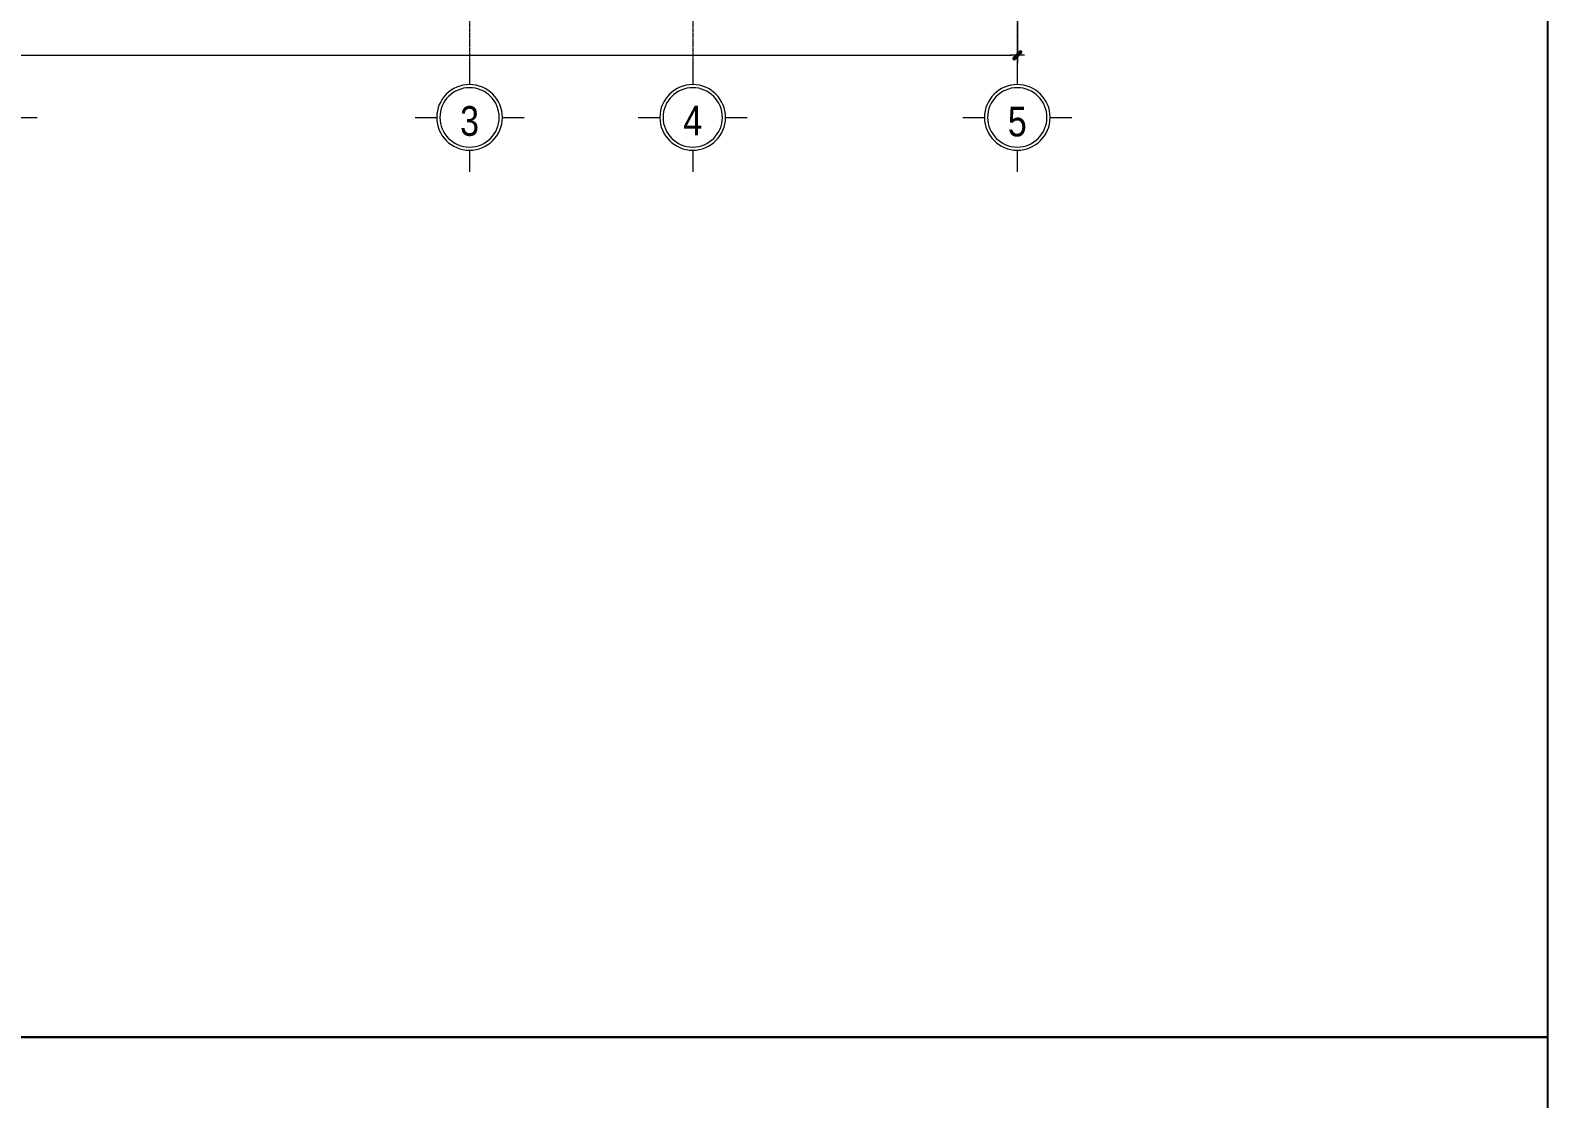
# Model space of a CAD drawing. Extents: x -165145 to 691808, y -202842 to 311040.
# Drawn here: x 27952 to 39171, y 50002 to 57904 of the extents above; entities that cross this region are included whole.
import ezdxf
from ezdxf.enums import TextEntityAlignment as Align

# ---------------------------------------------------------------- set-up
doc = ezdxf.new("R2010")
doc.units = 0
doc.header["$LTSCALE"] = 10
doc.header["$MEASUREMENT"] = 0
doc.linetypes.add('TIM', pattern=[26.01, 10, -3, 0.01, -3, 10])
doc.layers.get('Defpoints').update_dxf_attribs({"color": 5, "linetype": 'CONTINUOUS'})
for name, color, linetype, lineweight in [('ARROWS', 1, 'CONTINUOUS', 0), ('DIM', 8, 'CONTINUOUS', 13), ('netchia', 2, 'CONTINUOUS', 20), ('TEXT', 4, 'CONTINUOUS', 20), ('TRUC', 251, 'TIM', 5)]:
    doc.layers.add(name, color=color, linetype=linetype, lineweight=lineweight)
doc.styles.add('ROMANS', font='romans', dxfattribs={"width": 0.75, "bigfont": 'vns'})
doc.styles.add('VNARIALH', font='', dxfattribs={"width": 0.75})
doc.styles.add('VnArialNarrowH', font='')
doc.styles.get('VNARIALH').set_extended_font_data('.VnArialH')
doc.styles.get('VnArialNarrowH').set_extended_font_data('.VnArial NarrowH')
doc.dimstyles.new('fit0.75', dxfattribs={"dimscale": 0.5625, "dimtxt": 200, "dimasz": 75, "dimexe": 100, "dimexo": 400, "dimgap": 0.03, "dimtad": 0, "dimdec": 0, "dimdsep": 46, "dimtxsty": 'ROMANS', "dimblk": 'alex', "dimcen": 150, "dimclrd": 8, "dimclre": 8, "dimclrt": 7, "dimaunit": 1, "dimadec": 0, "dimazin": 0, "dimtfac": 0.072, "dimtdec": 0, "dimtix": 1, "dimtmove": 2, "dimatfit": 3, "dimldrblk": 'a-01', "dimfxl": 100, "dimtvp": 0.8, "dimtolj": 1, "dimarcsym": 0})

# ---------------------------------------------------------------- blocks, each defined once
blk = doc.blocks.new('tentruc')
at = {"layer": 'DIM'}
for p, q in [((0, 311), (0, 516)), ((-516, 0), (-311, 0)), ((-516, 0), (-311, 0)), ((311, 0), (516, 0)), ((311, 0), (516, 0)), ((0, -516), (0, -311))]:
    blk.add_line(p, q, dxfattribs=at)
at = {"layer": 'DIM', "ltscale": 0.5}
blk.add_circle((0, 0), 311, dxfattribs=at)
at = {"layer": 'DIM'}
blk.add_circle((0, 0), 281, dxfattribs=at)
at = {"layer": 'DIM', "color": 7, "linetype": 'ByBlock', "ltscale": 0.5, "style": 'VNARIALH', "width": 1.1}
blk.add_attdef('A', text='', height=281, dxfattribs=at).set_placement((0, -107), align=Align.CENTER)
blk = doc.blocks.new('alex')
at = {"layer": 'ARROWS'}
h = blk.add_hatch(color=1, dxfattribs=at)
edge = h.paths.add_edge_path()
edge.add_line((0.4, 0.74), (-0.74, -0.4))
edge.add_ellipse((-0.57, -0.57), major_axis=(0.17, 0.17), ratio=1, start_angle=90, end_angle=270)
edge.add_line((-0.4, -0.74), (0.74, 0.4))
edge.add_ellipse((0.57, 0.57), major_axis=(0.17, 0.17), ratio=1, start_angle=270, end_angle=450)
blk.add_lwpolyline([(0.4, 0.74), (-0.74, -0.4, 1), (-0.4, -0.74), (0.74, 0.4, 1)], format="xyb", close=True, dxfattribs=at)
at = {"layer": 'netchia', "color": 2}
for p, q in [((1.27, 0), (-1.27, 0)), ((0, -1.27), (0, 1.27))]:
    blk.add_line(p, q, dxfattribs=at)
blk = doc.blocks.new('*D1828')
at = {"layer": 'Defpoints', "color": 0, "transparency": 16777216}
for p in [(570433, -8596), (587933, -8596), (587933, -10139)]:
    blk.add_point(p, dxfattribs=at)
at = {"layer": 'DIM', "color": 8, "lineweight": -2, "transparency": 16777216}
for p, q in [((570433, -8821), (570433, -10196)), ((587933, -8821), (587933, -10196)), ((570475, -10139), (587890, -10139))]:
    blk.add_line(p, q, dxfattribs=at)
at = {"layer": 'DIM', "color": 8, "lineweight": -2, "transparency": 16777216, "xscale": 42.1875, "yscale": 42.1875, "zscale": 42.1875, "rotation": 180}
blk.add_blockref('alex', (570433, -10139), dxfattribs=at)
at = {"layer": 'DIM', "color": 8, "lineweight": -2, "transparency": 16777216, "xscale": 42.1875, "yscale": 42.1875, "zscale": 42.1875}
blk.add_blockref('alex', (587933, -10139), dxfattribs=at)
at = {"layer": 'DIM', "color": 7, "transparency": 16777216, "insert": (577483, -10049), "char_height": 112.5, "attachment_point": 5, "style": 'ROMANS'}
blk.add_mtext('\\A1;17500', dxfattribs=at)
blk = doc.blocks.new('a-01')
at = {"layer": 'ARROWS'}
blk.add_hatch(color=256, dxfattribs=at).paths.add_polyline_path([(-1.8, 0.49), (-1.8, -0.49), (0, 0)])
at = {"layer": 'netchia'}
blk.add_lwpolyline([(-1.8, 0.49), (-1.8, -0.49), (0, 0), (0, 0)], close=True, dxfattribs=at)
blk = doc.blocks.new('lt - kt')
at = {"layer": 'TRUC', "ltscale": 0.05}
for p, q in [((-4050, 8582.3), (-4050, -1850.2)), ((-2400, 8582.3), (-2400, -1850.2)), ((0, 8582.3), (0, -1850.2))]:
    blk.add_line(p, q, dxfattribs=at)
at = {"layer": 'TEXT'}
ref = blk.add_blockref('tentruc', (-7650, -2253.1), dxfattribs=dict(at, xscale=-0.78125, yscale=0.78125, zscale=0.78125, rotation=180))
ref.add_attrib('A', '2a', dxfattribs={"color": 7, "linetype": 'ByBlock', "ltscale": 0.5, "height": 219.73, "style": 'VnArialNarrowH'}).set_placement((-7650, -2385.6), align=Align.CENTER)
ref = blk.add_blockref('tentruc', (-4050, -2253.1), dxfattribs=dict(at, xscale=-0.78125, yscale=0.78125, zscale=0.78125, rotation=180))
ref.add_attrib('A', '3', dxfattribs={"color": 7, "linetype": 'ByBlock', "ltscale": 0.5, "height": 219.7, "style": 'VnArialNarrowH'}).set_placement((-4050, -2389.5), align=Align.CENTER)
ref = blk.add_blockref('tentruc', (-2400, -2253.1), dxfattribs=dict(at, xscale=-0.78125, yscale=0.78125, zscale=0.78125, rotation=180))
ref.add_attrib('A', '4', dxfattribs={"color": 7, "linetype": 'ByBlock', "ltscale": 0.5, "height": 219.7, "style": 'VnArialNarrowH'}).set_placement((-2400, -2386.5), align=Align.CENTER)
ref = blk.add_blockref('tentruc', (0, -2253.1), dxfattribs=dict(at, xscale=-0.78125, yscale=0.78125, zscale=0.78125, rotation=180))
ref.add_attrib('A', '5', dxfattribs={"color": 7, "linetype": 'ByBlock', "ltscale": 0.5, "height": 219.7, "style": 'VnArialNarrowH'}).set_placement((0, -2393.3), align=Align.CENTER)
at = {"layer": 'DIM'}
dim = blk.add_linear_dim(base=(0, -1794.4), p1=(-17500, -251.4), p2=(0, -251.4), dimstyle='fit0.75', dxfattribs=at)
dim.commit()
dim.dimension.update_dxf_attribs({"geometry": '*D1828', "text_midpoint": (-10450, -1704.4), "dimtype": 128, "insert": (-587932.6, 8345.1)})

msp = doc.modelspace()

# ---------------------------------------------------------------- linework, layer by layer
at = {"layer": 'Defpoints'}
for points in [[(13295.99235, 71980.46775), (39170.99235, 71980.46775), (39170.99235, 50455.46775), (13295.99235, 50455.46775)], [(13295.99235, 50455.46775), (39170.99235, 50455.46775), (39170.99235, 28930.46775), (13295.99235, 28930.46775)]]:
    msp.add_lwpolyline(points, close=True, dxfattribs=at)

# ---------------------------------------------------------------- block references
at = {"layer": 'TEXT'}
msp.add_blockref('lt - kt', (35249.48053, 59512.77028), dxfattribs=at)

doc.saveas('drawing.dxf')
